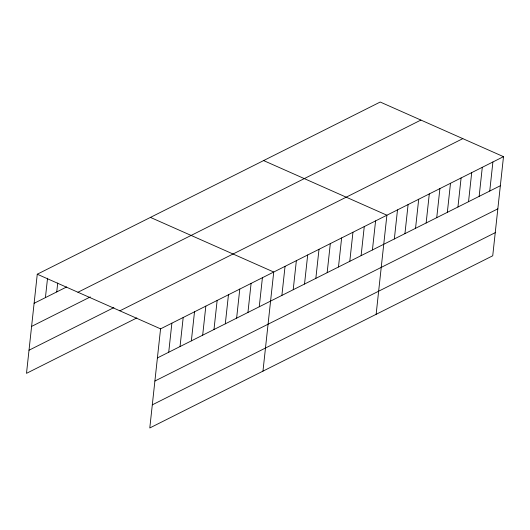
<?xml version="1.0" encoding="UTF-8"?>
<svg xmlns="http://www.w3.org/2000/svg" width="530" height="530" viewBox="0 0 530 530"><rect width="100%" height="100%" fill="white"/><g stroke="black" fill="none" stroke-linecap="round" stroke-linejoin="round"><path stroke-width="0.79" d="M503.5 156.661L160.564 328.852L149.791 427.968L492.734 255.778L503.5 156.661L380.209 102.032L37.266 274.222L26.5 373.339L136.839 317.934M45.428 297.615L47.534 278.23M56.743 291.931L57.71 283.046M168.719 352.238L171.879 323.168M180.034 346.554L183.194 317.483M191.356 340.876L194.51 311.806M202.672 335.192L205.832 306.121M213.987 329.508L217.148 300.437M225.303 323.83L228.463 294.753M236.625 318.146L239.779 289.075M247.941 312.462L251.094 283.391M259.256 306.784L262.416 277.707M262.966 371.146L273.732 272.029L150.434 217.399M281.887 295.415L285.047 266.345M293.209 289.738L296.363 260.661M304.525 284.053L307.685 254.983M315.84 278.369L319 249.299M327.156 272.692L330.316 243.615M338.478 267.007L341.631 237.937M349.793 261.323L352.947 232.253M361.109 255.639L364.269 226.568M372.424 249.961L375.584 220.891M376.134 314.323L386.9 215.206L263.609 160.577M394.34 238.957L397.5 209.887M404.94 233.631L408.1 204.56M415.54 228.311L418.7 199.24M426.14 222.991L429.3 193.914M436.74 217.664L439.9 188.594M447.34 212.344L450.5 183.274M457.94 207.025L461.1 177.948M468.54 201.698L471.7 172.628M479.14 196.378L482.3 167.308M489.74 191.058L492.9 161.981M34.112 303.293L66.647 286.955M77.956 292.249L420.893 120.065M31.601 326.407L90.305 296.933M29.011 350.224L113.89 307.605M119.873 310.825L462.816 138.635M157.403 357.922L500.34 185.732M154.893 381.037L497.829 208.846M152.302 404.854L495.245 232.663M37.266 274.222L160.564 328.852"/></g></svg>
